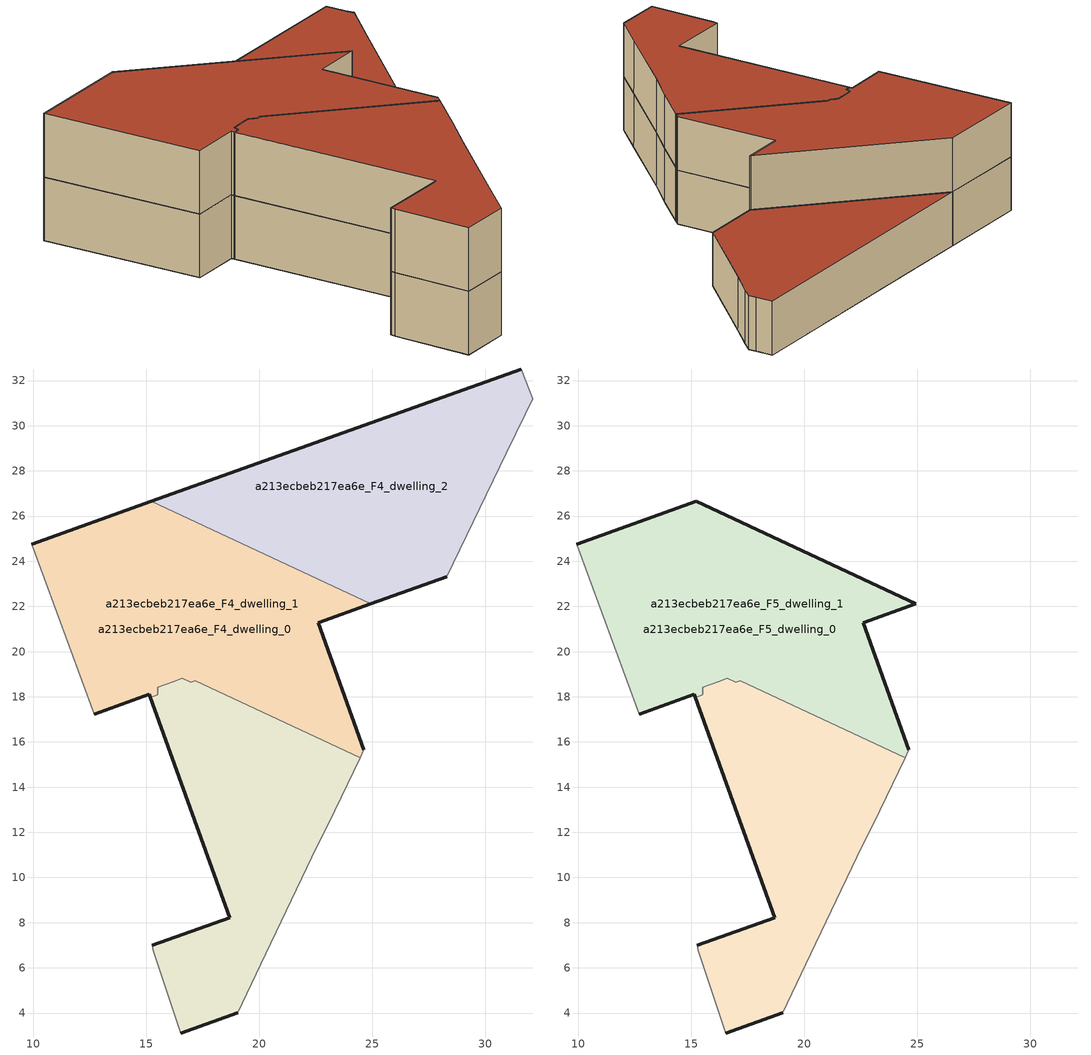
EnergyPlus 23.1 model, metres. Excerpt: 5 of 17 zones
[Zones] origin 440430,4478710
a213ecbeb217ea6e_F4_dwelling_0
 floor adiabatic (EU_floor_Construction): 20.06,6.16 22.32,10.91 23.35,12.96 24.46,15.31 17.17,18.71 16.98,18.64 16.59,18.82 16.2,18.67 15.6,18.45 15.51,18.41 15.5,18.1 15.32,18.03 15.18,17.98 18.7,8.21 15.27,7.01 15.31,6.75 16.53,3.12 19.05,4 z12; 24.62,15.65 22.61,21.27 24.94,22.11 15.21,26.65 9.93,24.76 12.7,17.23 15.13,18.12 15.18,17.98 15.32,18.03 15.4,18.06 15.5,18.1 15.5,18.41 15.58,18.44 16.2,18.68 16.59,18.82 16.98,18.64 17.17,18.71 24.46,15.31 z12
 wall outside (EU_wall_Construction): 19.05,4 16.53,3.12 / 15.27,7.01 18.7,8.21 15.18,17.98 z12:15; 16.2,18.67,15 16.2,18.67,12 16.2,18.68,12
 wall adiabatic (EU_wall_Construction): 24.46,15.31 23.35,12.96 22.32,10.91 20.06,6.16 19.05,4 / 16.53,3.12 15.31,6.75 15.27,7.01 z12:15
 wall to a213ecbeb217ea6e_F4_dwelling_1 (EU_wall_Construction): 15.18,17.98 15.32,18.03 15.5,18.1 15.51,18.41 16.2,18.67 / 16.2,18.68 16.59,18.82 16.98,18.64 17.17,18.71 24.46,15.31 z12:15
a213ecbeb217ea6e_F4_dwelling_1
 floor to a213ecbeb217ea6e_F3_dwelling_1 (EU_floor_Construction): 20.06,6.16 22.32,10.91 23.35,12.96 24.46,15.31 17.17,18.71 16.98,18.64 16.59,18.82 16.2,18.67 15.51,18.41 15.5,18.1 15.4,18.06 15.32,18.03 15.18,17.98 18.7,8.21 15.27,7.01 15.31,6.75 16.53,3.12 19.05,4 z12; 24.62,15.65 22.61,21.27 24.94,22.11 15.21,26.65 9.93,24.76 12.7,17.23 15.13,18.12 15.18,17.98 15.32,18.03 15.4,18.06 15.5,18.1 15.5,18.41 15.58,18.44 16.2,18.68 16.59,18.82 16.98,18.64 17.17,18.71 24.46,15.31 z12
 wall outside (EU_wall_Construction): 15.18,17.98 15.13,18.12 12.7,17.23 / 9.93,24.76 15.21,26.65 / 24.94,22.11 22.61,21.27 24.62,15.65 z12:15
 wall adiabatic (EU_wall_Construction): 12.7,17.23 9.93,24.76 / 24.62,15.65 24.46,15.31 z12:15
 wall to a213ecbeb217ea6e_F4_dwelling_2 (EU_wall_Construction): 15.21,26.65 24.94,22.11 z12:15
a213ecbeb217ea6e_F4_dwelling_2
 floor to a213ecbeb217ea6e_F3_dwelling_2 (EU_floor_Construction): 28.31,23.32 30.94,28.79 31.78,30.5 32.11,31.19 31.94,31.59 31.6,32.51 15.21,26.65 24.94,22.11 z12
 wall outside (EU_wall_Construction): 28.31,23.32 24.94,22.11 / 15.21,26.65 31.6,32.51 z12:15
 wall adiabatic (EU_wall_Construction): 31.6,32.51 31.94,31.59 32.11,31.19 31.78,30.5 30.94,28.79 28.31,23.32 z12:15
 roof outside (EU_roof_Construction): 31.6,32.51 31.94,31.59 32.11,31.19 31.78,30.5 30.94,28.79 28.31,23.32 24.94,22.11 15.21,26.65 z15
a213ecbeb217ea6e_F5_dwelling_0
 floor adiabatic (EU_floor_Construction): 20.06,6.16 22.32,10.91 23.35,12.96 24.46,15.31 17.17,18.71 16.98,18.64 16.59,18.82 16.2,18.67 15.6,18.45 15.51,18.41 15.5,18.1 15.32,18.03 15.18,17.98 18.7,8.21 15.27,7.01 15.31,6.75 16.53,3.12 19.05,4 z15; 24.62,15.65 22.61,21.27 24.94,22.11 15.21,26.65 9.93,24.76 12.7,17.23 15.13,18.12 15.18,17.98 15.32,18.03 15.4,18.06 15.5,18.1 15.5,18.41 15.58,18.44 16.2,18.68 16.59,18.82 16.98,18.64 17.17,18.71 24.46,15.31 z15
 wall outside (EU_wall_Construction): 19.05,4 16.53,3.12 / 15.27,7.01 18.7,8.21 15.18,17.98 z15:18; 16.2,18.67,18 16.2,18.67,15 16.2,18.68,15
 wall adiabatic (EU_wall_Construction): 24.46,15.31 23.35,12.96 22.32,10.91 20.06,6.16 19.05,4 / 16.53,3.12 15.31,6.75 15.27,7.01 z15:18
 wall to a213ecbeb217ea6e_F5_dwelling_1 (EU_wall_Construction): 15.18,17.98 15.32,18.03 15.5,18.1 15.51,18.41 16.2,18.67 / 16.2,18.68 16.59,18.82 16.98,18.64 17.17,18.71 24.46,15.31 z15:18
 roof outside (EU_roof_Construction): 24.94,22.11 22.61,21.27 24.62,15.65 24.46,15.31 17.17,18.71 16.98,18.64 16.59,18.82 16.2,18.68 15.58,18.44 15.5,18.41 15.5,18.1 15.4,18.06 15.32,18.03 15.18,17.98 15.13,18.12 12.7,17.23 9.93,24.76 15.21,26.65 z18; 24.46,15.31 23.35,12.96 22.32,10.91 20.06,6.16 19.05,4 16.53,3.12 15.31,6.75 15.27,7.01 18.7,8.21 15.18,17.98 15.32,18.03 15.4,18.06 15.5,18.1 15.51,18.41 16.2,18.67 16.59,18.82 16.98,18.64 17.17,18.71 z18
a213ecbeb217ea6e_F5_dwelling_1
 floor to a213ecbeb217ea6e_F4_dwelling_1 (EU_floor_Construction): 20.06,6.16 22.32,10.91 23.35,12.96 24.46,15.31 17.17,18.71 16.98,18.64 16.59,18.82 16.2,18.67 15.51,18.41 15.5,18.1 15.4,18.06 15.32,18.03 15.18,17.98 18.7,8.21 15.27,7.01 15.31,6.75 16.53,3.12 19.05,4 z15; 24.62,15.65 22.61,21.27 24.94,22.11 15.21,26.65 9.93,24.76 12.7,17.23 15.13,18.12 15.18,17.98 15.32,18.03 15.4,18.06 15.5,18.1 15.5,18.41 15.58,18.44 16.2,18.68 16.59,18.82 16.98,18.64 17.17,18.71 24.46,15.31 z15
 wall outside (EU_wall_Construction): 15.18,17.98 15.13,18.12 12.7,17.23 / 9.93,24.76 15.21,26.65 24.94,22.11 22.61,21.27 24.62,15.65 z15:18
 wall adiabatic (EU_wall_Construction): 12.7,17.23 9.93,24.76 / 24.62,15.65 24.46,15.31 z15:18
 roof outside (EU_roof_Construction): 24.94,22.11 22.61,21.27 24.62,15.65 24.46,15.31 17.17,18.71 16.98,18.64 16.59,18.82 16.2,18.68 15.58,18.44 15.5,18.41 15.5,18.1 15.4,18.06 15.32,18.03 15.18,17.98 15.13,18.12 12.7,17.23 9.93,24.76 15.21,26.65 z18; 24.46,15.31 23.35,12.96 22.32,10.91 20.06,6.16 19.05,4 16.53,3.12 15.31,6.75 15.27,7.01 18.7,8.21 15.18,17.98 15.32,18.03 15.4,18.06 15.5,18.1 15.51,18.41 16.2,18.67 16.59,18.82 16.98,18.64 17.17,18.71 z18
[Building]
EU S2 Campaign: North Axis=0; Terrain=City; Solar Distribution=FullExterior
[Site:Location]
Madrid: Latitude=40.5; Longitude=-3.5; Time Zone=1; Elevation=609
[SizingPeriod:WeatherFileDays]
AnnualSizingPeriod: Begin Month=1; Begin Day of Month=1; End Month=12; End Day of Month=31; Day of Week for Start Day=Monday; Use Weather File Daylight Saving Period=No; Use Weather File Rain and Snow Indicators=No
[MATERIAL]
EU_InternalMass_Material: Roughness=MediumRough; Thickness=0.1; Conductivity=1; Density=1800; Specific Heat=900; Thermal Absorptance=0.9; Solar Absorptance=0.7; Visible Absorptance=0.7
[MATERIAL:NOMASS] Roughness=MediumRough; Thermal Absorptance=0.9; Solar Absorptance=0.7; Visible Absorptance=0.7
Name | Thermal Resistance
EU_wall_NoMass | 0.609216
EU_roof_NoMass | 0.513268
EU_floor_NoMass | 0.568163
[CONSTRUCTION]
EU_wall_Construction: EU_wall_NoMass
EU_roof_Construction: EU_roof_NoMass
EU_floor_Construction: EU_floor_NoMass
EU_InternalMass_Construction: EU_InternalMass_Material
[ZONE] Type=1; Multiplier=1; Ceiling Height=autocalculate; Floor Area=autocalculate; Part of Total Floor Area=Yes
Name | Volume
a213ecbeb217ea6e_F4_dwelling_0; a213ecbeb217ea6e_F5_dwelling_0 | 502.094
a213ecbeb217ea6e_F4_dwelling_1; a213ecbeb217ea6e_F5_dwelling_1 | 502.103
a213ecbeb217ea6e_F4_dwelling_2 | 251.055
[INTERNALMASS] Construction=EU_InternalMass_Construction
Name | Zone or ZoneList | Surface Area
a213ecbeb217ea6e_F4_dwelling_0_EU_InternalMass | a213ecbeb217ea6e_F4_dwelling_0 | 73.298
a213ecbeb217ea6e_F4_dwelling_1_EU_InternalMass | a213ecbeb217ea6e_F4_dwelling_1 | 94.0712
a213ecbeb217ea6e_F4_dwelling_2_EU_InternalMass | a213ecbeb217ea6e_F4_dwelling_2 | 83.6851
a213ecbeb217ea6e_F5_dwelling_0_EU_InternalMass | a213ecbeb217ea6e_F5_dwelling_0 | 125.53
a213ecbeb217ea6e_F5_dwelling_1_EU_InternalMass | a213ecbeb217ea6e_F5_dwelling_1 | 125.524
[OTHEREQUIPMENT] Fuel Type=Electricity; Design Level Calculation Method=Watts/Area; Power per Zone Floor Area=1; Fraction Latent=0; Fraction Radiant=0; Fraction Lost=0; Carbon Dioxide Generation Rate=0; EndUse Subcategory=EU_Step8_InternalGains
Name | Zone or ZoneList or Space or SpaceList | Schedule
EU_Step8_InternalGain_a213ecbeb217ea6e_F4_dwelling_0_f000 | a213ecbeb217ea6e_F4_dwelling_0 | EU_Step8_GainSchedule_a213ecbeb217ea6e_F4_dwelling_0_f000
EU_Step8_InternalGain_a213ecbeb217ea6e_F4_dwelling_1_f000 | a213ecbeb217ea6e_F4_dwelling_1 | EU_Step8_GainSchedule_a213ecbeb217ea6e_F4_dwelling_1_f000
EU_Step8_InternalGain_a213ecbeb217ea6e_F4_dwelling_2_f000 | a213ecbeb217ea6e_F4_dwelling_2 | EU_Step8_GainSchedule_a213ecbeb217ea6e_F4_dwelling_2_f000
EU_Step8_InternalGain_a213ecbeb217ea6e_F5_dwelling_0_f000 | a213ecbeb217ea6e_F5_dwelling_0 | EU_Step8_GainSchedule_a213ecbeb217ea6e_F5_dwelling_0_f000
EU_Step8_InternalGain_a213ecbeb217ea6e_F5_dwelling_1_f000 | a213ecbeb217ea6e_F5_dwelling_1 | EU_Step8_GainSchedule_a213ecbeb217ea6e_F5_dwelling_1_f000
[ZONEVENTILATION:DESIGNFLOWRATE] Schedule=EU_AlwaysOn; Design Flow Rate Calculation Method=AirChanges/Hour; Air Changes per Hour=0.752966; Ventilation Type=Natural; Fan Pressure Rise=0; Fan Total Efficiency=1; Constant Term Coefficient=1; Temperature Term Coefficient=0; Velocity Term Coefficient=0; Velocity Squared Term Coefficient=0; Minimum Indoor Temperature=-100; Maximum Indoor Temperature=100; Delta Temperature=-100; Minimum Outdoor Temperature=-100; Maximum Outdoor Temperature=100; Maximum Wind Speed=40
Name | Zone or ZoneList or Space or SpaceList
EU_ConstantAir_a213ecbeb217ea6e_F4_dwelling_0 | a213ecbeb217ea6e_F4_dwelling_0
EU_ConstantAir_a213ecbeb217ea6e_F4_dwelling_1 | a213ecbeb217ea6e_F4_dwelling_1
EU_ConstantAir_a213ecbeb217ea6e_F4_dwelling_2 | a213ecbeb217ea6e_F4_dwelling_2
EU_ConstantAir_a213ecbeb217ea6e_F5_dwelling_0 | a213ecbeb217ea6e_F5_dwelling_0
EU_ConstantAir_a213ecbeb217ea6e_F5_dwelling_1 | a213ecbeb217ea6e_F5_dwelling_1
[HVACTEMPLATE:ZONE:IDEALLOADSAIRSYSTEM] System Availability Schedule=EU_AlwaysOn; Maximum Heating Supply Air Temperature=50; Minimum Cooling Supply Air Temperature=13; Maximum Heating Supply Air Humidity Ratio=0.0156; Minimum Cooling Supply Air Humidity Ratio=0.0077; Heating Limit=NoLimit; Cooling Limit=NoLimit; Heating Availability Schedule=EU_AlwaysOn; Cooling Availability Schedule=EU_CoolingOff; Dehumidification Control Type=ConstantSensibleHeatRatio; Cooling Sensible Heat Ratio=0.7; Dehumidification Setpoint=60; Humidification Control Type=None; Humidification Setpoint=30; Outdoor Air Method=None; Outdoor Air Flow Rate per Person=0.00944; Outdoor Air Flow Rate per Zone Floor Area=0; Outdoor Air Flow Rate per Zone=0; Demand Controlled Ventilation Type=None; Outdoor Air Economizer Type=NoEconomizer; Heat Recovery Type=None; Sensible Heat Recovery Effectiveness=0.7; Latent Heat Recovery Effectiveness=0.65
Name | Template Thermostat
a213ecbeb217ea6e_F4_dwelling_0 | EU_HeatOnly_a213ecbeb217ea6e_F4_dwelling_0
a213ecbeb217ea6e_F4_dwelling_1 | EU_HeatOnly_a213ecbeb217ea6e_F4_dwelling_1
a213ecbeb217ea6e_F4_dwelling_2 | EU_HeatOnly_a213ecbeb217ea6e_F4_dwelling_2
a213ecbeb217ea6e_F5_dwelling_0 | EU_HeatOnly_a213ecbeb217ea6e_F5_dwelling_0
a213ecbeb217ea6e_F5_dwelling_1 | EU_HeatOnly_a213ecbeb217ea6e_F5_dwelling_1
[SIZING:ZONE] Zone Cooling Design Supply Air Temperature Input Method=SupplyAirTemperature; Zone Cooling Design Supply Air Temperature=13; Zone Heating Design Supply Air Temperature Input Method=SupplyAirTemperature; Zone Heating Design Supply Air Temperature=50; Zone Cooling Design Supply Air Humidity Ratio=0.008; Zone Heating Design Supply Air Humidity Ratio=0.008; Cooling Design Air Flow Method=DesignDay; Cooling Design Air Flow Rate=0; Cooling Minimum Air Flow per Zone Floor Area=0.000762; Cooling Minimum Air Flow=0; Cooling Minimum Air Flow Fraction=0.2; Heating Design Air Flow Method=DesignDay; Heating Design Air Flow Rate=0; Heating Maximum Air Flow per Zone Floor Area=0.002032; Heating Maximum Air Flow=0.141576; Heating Maximum Air Flow Fraction=0.3; Account for Dedicated Outdoor Air System=No; Dedicated Outdoor Air System Control Strategy=NeutralSupplyAir; Dedicated Outdoor Air Low Setpoint Temperature for Design=autosize; Dedicated Outdoor Air High Setpoint Temperature for Design=autosize; Zone Load Sizing Method=Sensible Load Only No Latent Load; Zone Latent Cooling Design Supply Air Humidity Ratio Input Method=HumidityRatioDifference; Zone Cooling Design Supply Air Humidity Ratio Difference=0.005; Zone Latent Heating Design Supply Air Humidity Ratio Input Method=HumidityRatioDifference; Zone Humidification Design Supply Air Humidity Ratio Difference=0.005
a213ecbeb217ea6e_F4_dwelling_0; a213ecbeb217ea6e_F4_dwelling_1; a213ecbeb217ea6e_F4_dwelling_2; a213ecbeb217ea6e_F5_dwelling_0; a213ecbeb217ea6e_F5_dwelling_1
[SCHEDULE:CONSTANT]
Name | Hourly Value
EU_AlwaysOn | 1
EU_CoolingOff | 0
[SCHEDULE:FILE] Column Number=1; Rows to Skip at Top=0; Number of Hours of Data=8760; Column Separator=Comma; Interpolate to Timestep=No; Minutes per Item=60; Adjust Schedule for Daylight Savings=Yes
Name | File
EU_Step8_GainSchedule_a213ecbeb217ea6e_F4_dwelling_0_f000 | ../../schedules/a213ecbeb217ea6e/a213ecbeb217ea6e_F4_dwelling_0_f000_gain.csv
EU_Step8_GainSchedule_a213ecbeb217ea6e_F4_dwelling_1_f000 | ../../schedules/a213ecbeb217ea6e/a213ecbeb217ea6e_F4_dwelling_1_f000_gain.csv
EU_Step8_GainSchedule_a213ecbeb217ea6e_F4_dwelling_2_f000 | ../../schedules/a213ecbeb217ea6e/a213ecbeb217ea6e_F4_dwelling_2_f000_gain.csv
EU_Step8_GainSchedule_a213ecbeb217ea6e_F5_dwelling_0_f000 | ../../schedules/a213ecbeb217ea6e/a213ecbeb217ea6e_F5_dwelling_0_f000_gain.csv
EU_Step8_GainSchedule_a213ecbeb217ea6e_F5_dwelling_1_f000 | ../../schedules/a213ecbeb217ea6e/a213ecbeb217ea6e_F5_dwelling_1_f000_gain.csv
